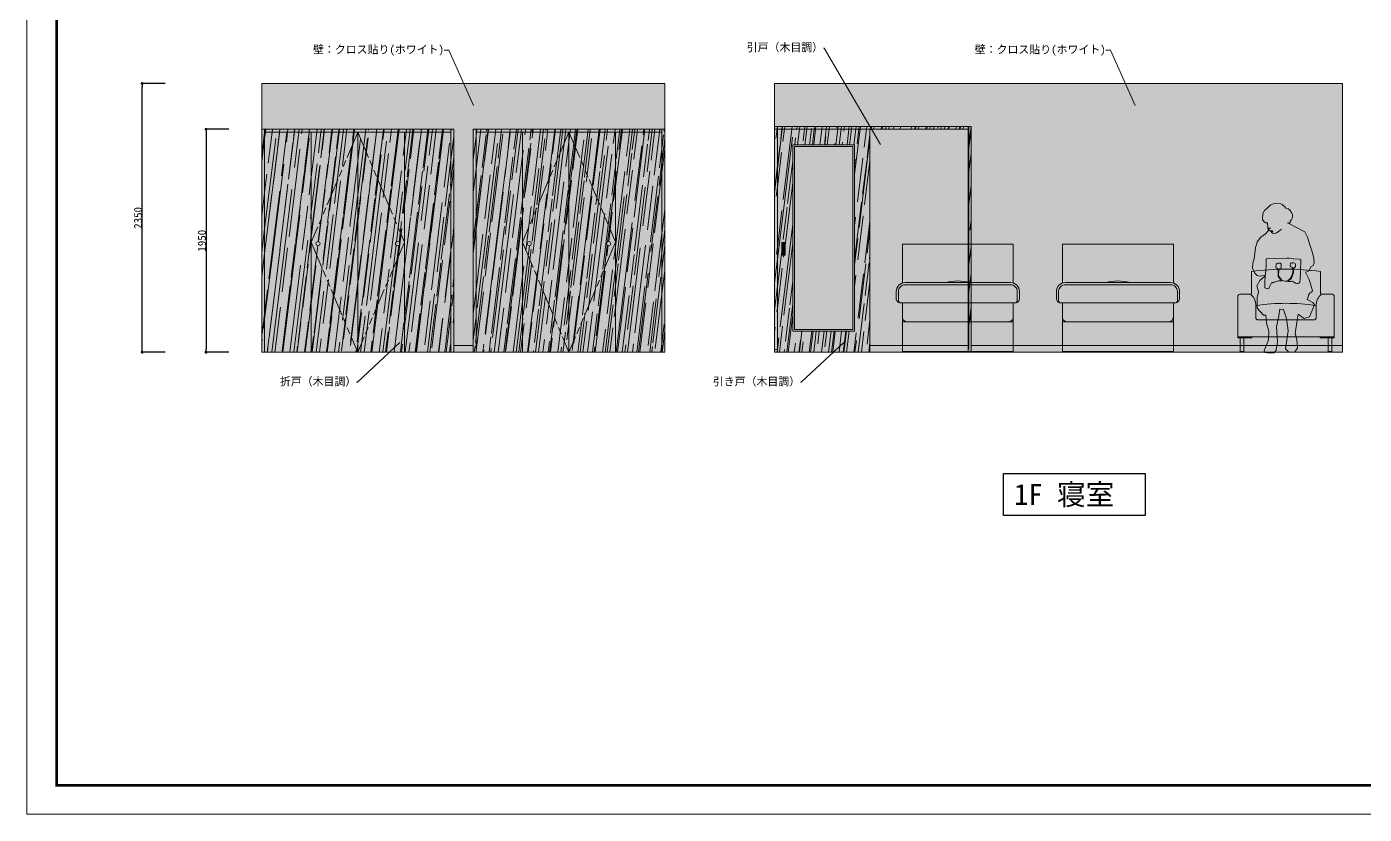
# Model space of a CAD drawing. Header units: millimetres. Extents: x -63086 to 144078, y -129912 to 13382.
# Drawn here: x 13391 to 25091, y -57637 to -50748 of the extents above; entities that cross this region are included whole.
import ezdxf
from ezdxf import colors
from ezdxf.entities.mleader import LeaderData, LeaderLine
from ezdxf.math import Vec2, Vec3

# ---------------------------------------------------------------- set-up
doc = ezdxf.new("R2010")
doc.units = ezdxf.units.MM
doc.linetypes.add('ACAD_ISO09W100', pattern=[45, 24, -3, 6, -3, 6, -3])
doc.layers.get('0').update_dxf_attribs({"lineweight": 0})
for name, color, linetype, lineweight in [('002寸法', 7, 'Continuous', 0), ('01用紙枠', 7, 'Continuous', 5), ('展開', 7, 'Continuous', 9), ('展開建具用', 250, 'Continuous', 9)]:
    doc.layers.add(name, color=color, linetype=linetype, lineweight=lineweight)
doc.layers.add('文字', color=7, linetype='Continuous')
doc.styles.get("Standard").update_dxf_attribs({"font": 'MS Mincho.ttf'})
doc.styles.add('小岩', font='MS Mincho.ttf', dxfattribs={"height": 150})
doc.dimstyles.new('寸法', dxfattribs={"dimtxt": 70, "dimasz": 25, "dimexe": 1.5, "dimexo": 200, "dimtad": 1, "dimdec": 0, "dimtxsty": 'Standard', "dimblk": 'DOT', "dimcen": 2.5, "dimadec": 0, "dimazin": 0, "dimtfac": 1, "dimtdec": 0, "dimtmove": 0, "dimatfit": 3, "dimfxl": 200, "dimfxlon": 1, "dimarcsym": 0})
pattern_1 = [(83, (0, -1114.805), (-69.92233, 222.52405), [1447.8, -193.04, 482.6, -96.52]), (83, (-32.26, -981.51), (-139.17757, -80.156), [289.56, -31.8516, 579.12, -72.39]), (83, (-75.55, -1056.906), (-3.01966, 506.04398), [772.16, -135.128, 386.08, -96.52])]
pattern_2 = [(83, (-7728.39, -5024.55), (-69.92233, 222.52405), [1447.8, -193.04, 482.6, -96.52]), (83, (-7760.64, -4891.25), (-139.17757, -80.156), [289.56, -31.8516, 579.12, -72.39]), (83, (-7803.94, -4966.65), (-3.01966, 506.04398), [772.16, -135.128, 386.08, -96.52])]

# ---------------------------------------------------------------- blocks, each defined once
blk = doc.blocks.new('_Dot')
at = {"color": 0, "linetype": 'ByBlock', "lineweight": -2}
blk.add_line((-0.5, 0), (-1, 0), dxfattribs=at)
at = {"color": 0, "linetype": 'ByBlock', "const_width": 0.5}
blk.add_lwpolyline([(-0.25, 0, 1), (0.25, 0, 1)], format="xyb", close=True, dxfattribs=at)
blk = doc.blocks.new('*D257')
at = {"layer": '002寸法', "color": 0, "lineweight": -2, "ltscale": 10, "transparency": 16777216}
for p, q in [((14600, -51245), (14398, -51245)), ((14400, -53570), (14400, -51270)), ((14600, -53595), (14398, -53595))]:
    blk.add_line(p, q, dxfattribs=at)
at = {"layer": 'Defpoints', "color": 0, "ltscale": 10, "transparency": 16777216}
for p in [(14400, -51245), (14935, -51245), (14935, -53595)]:
    blk.add_point(p, dxfattribs=at)
at = {"layer": '002寸法', "color": 0, "lineweight": -2, "ltscale": 10, "transparency": 16777216, "xscale": 25, "yscale": 25, "zscale": 25}
for p, rotation in [((14400, -51245), 90), ((14400, -53595), 270)]:
    blk.add_blockref('_Dot', p, dxfattribs=dict(at, rotation=rotation))
at = {"layer": '002寸法', "color": 0, "ltscale": 10, "transparency": 16777216, "insert": (14364, -52420), "char_height": 70, "attachment_point": 5, "rotation": 90}
blk.add_mtext('2350', dxfattribs=at)
blk = doc.blocks.new('*D258')
at = {"layer": '002寸法', "color": 0, "lineweight": -2, "ltscale": 10, "transparency": 16777216}
for p, q in [((15159, -51645), (14957, -51645)), ((14959, -51670), (14959, -53570)), ((15159, -53595), (14957, -53595))]:
    blk.add_line(p, q, dxfattribs=at)
at = {"layer": 'Defpoints', "color": 0, "ltscale": 10, "transparency": 16777216}
for p in [(15447, -51645), (14959, -53595), (15447, -53595)]:
    blk.add_point(p, dxfattribs=at)
at = {"layer": '002寸法', "color": 0, "lineweight": -2, "ltscale": 10, "transparency": 16777216, "xscale": 25, "yscale": 25, "zscale": 25}
for p, rotation in [((14959, -51645), 90), ((14959, -53595), 270)]:
    blk.add_blockref('_Dot', p, dxfattribs=dict(at, rotation=rotation))
at = {"layer": '002寸法', "color": 0, "ltscale": 10, "transparency": 16777216, "insert": (14923, -52620), "char_height": 70, "attachment_point": 5, "rotation": 90}
blk.add_mtext('1950', dxfattribs=at)
blk = doc.blocks.new('ソファ（CAD素材.com）ac6c6bab')
at = {"color": 0, "linetype": 'ByBlock', "lineweight": -2}
for points in [[(686, 505), (686, 702, 0.063643), (84, 702), (84, 505)], [(-37, 488, -0.238348), (-20, 503), (74, 503, -0.231279), (121, 402), (121, 291), (133, 278), (638, 278)], [(638, 278), (649, 291), (649, 402, -0.231279), (697, 503), (791, 503, -0.238348), (807, 488)], [(121, 402, -0.077951), (649, 402)]]:
    blk.add_lwpolyline(points, format="xyb", dxfattribs=at)
for points in [[(86, 130), (86, 121), (-37, 121), (-37, 488)], [(684, 130), (684, 121), (807, 121), (807, 488)], [(807, 130), (-37, 130)], [(16, 121), (16, 0), (-16, 0), (-16, 121)], [(755, 121), (755, 0), (786, 0), (786, 121)]]:
    blk.add_lwpolyline(points, dxfattribs=at)
blk = doc.blocks.new('ベッド（CAD素材.com）1e66f102')
at = {"color": 0, "linetype": 'ByBlock', "lineweight": -2}
for points in [[(-485, 599), (-485, 940), (485, 940), (485, 599)], [(485, 425), (485, 0), (-485, 0), (-485, 425)], [(-485, 260), (485, 260)]]:
    blk.add_lwpolyline(points, dxfattribs=at)
blk.add_lwpolyline([(500, 425, 0.414214), (539, 464), (539, 524, 0.414214), (460, 603), (-460, 603, 0.414214), (-539, 524), (-539, 464, 0.414214), (-500, 425)], format="xyb", close=True, dxfattribs=at)
for points in [[(106, 603, 0.127406), (-106, 603, 0.127406)], [(500, 425, 0.414214), (520, 445), (520, 524, 0.414214), (460, 584), (-460, 584, 0.414214), (-520, 524), (-520, 445, 0.414214), (-500, 425)], [(-445, 260, -0.414214), (-485, 300)], [(485, 300, -0.414214), (445, 260)]]:
    blk.add_lwpolyline(points, format="xyb", dxfattribs=at)
blk = doc.blocks.new('人物（CAD素材.com）2b133f6d')
at = {"color": 0, "linetype": 'ByBlock', "lineweight": -2}
for points in [[(319, 849), (298, 911), (275, 987), (251, 1034), (178, 1072), (106, 1109), (103, 1111), (102, 1113), (102, 1115), (104, 1114), (107, 1111), (111, 1110), (115, 1110), (121, 1112), (123, 1117), (124, 1122), (124, 1131), (134, 1140), (144, 1161), (145, 1186), (137, 1197), (124, 1221), (105, 1236), (87, 1242), (76, 1252), (54, 1272), (41, 1279), (-17, 1281), (-46, 1270), (-63, 1256), (-77, 1240), (-84, 1236), (-102, 1222), (-115, 1195), (-117, 1141), (-104, 1122), (-88, 1114), (-75, 1113), (-73, 1067), (-66, 1045), (-92, 1016), (-134, 987), (-164, 947), (-168, 933), (-179, 898), (-183, 871), (-190, 799), (-204, 760), (-207, 717), (-185, 674), (-166, 653), (-148, 647), (-100, 653), (-99, 647), (-143, 609), (-168, 562), (-156, 523), (-154, 503), (-165, 464), (-165, 367), (-110, 304), (-90, 304), (-84, 234), (-63, 166), (-66, 90), (-103, -6), (-98, -20), (-54, -26), (-17, -23), (0, 0), (13, 73), (5, 202), (24, 298), (34, 359), (65, 356), (92, 277), (107, 168), (84, 10), (113, -18), (165, -18), (188, 19), (182, 93), (168, 144), (183, 245), (195, 315), (246, 275), (294, 292), (337, 396), (321, 417), (272, 443), (280, 463), (285, 482), (299, 500), (309, 507), (318, 517), (289, 618), (258, 681), (289, 694), (304, 727), (324, 739), (335, 764), (330, 801)], [(35, 619), (20, 642), (19, 647), (18, 653), (20, 703), (11, 713), (5, 717), (0, 722), (-2, 725), (0, 747), (3, 753), (8, 756), (15, 759), (26, 760), (35, 760), (37, 759), (40, 758), (41, 756), (43, 754), (44, 752), (44, 749), (45, 740), (44, 731), (42, 714), (32, 711), (29, 709), (26, 706), (25, 704), (25, 701), (22, 649), (35, 628), (48, 613), (55, 608), (64, 605), (80, 604), (94, 604), (106, 609), (116, 617), (127, 629), (136, 644), (145, 669), (148, 680), (149, 707), (147, 713), (142, 719), (141, 721), (139, 725), (136, 726), (129, 727), (127, 729), (125, 734), (126, 756), (129, 761), (134, 763), (152, 762), (163, 760), (167, 758), (171, 750), (171, 740), (169, 727), (168, 726), (167, 726), (165, 725), (164, 723), (162, 721), (159, 718), (156, 716), (154, 713), (153, 706), (152, 677), (148, 662), (137, 635), (132, 626), (125, 618), (116, 610), (101, 599), (116, 600), (130, 601), (137, 602), (144, 603), (149, 601), (151, 598), (155, 594), (170, 586), (183, 582), (193, 582), (199, 586), (207, 598), (210, 615), (213, 691), (218, 784), (216, 791), (214, 793), (209, 795), (156, 799), (154, 799), (115, 805), (94, 805), (-7, 800), (-85, 798), (-85, 738), (-89, 696), (-94, 647), (-97, 595), (-97, 545), (-86, 539), (-72, 535), (-68, 536), (-64, 538), (-60, 546), (-43, 581), (-39, 587), (-35, 589), (-30, 591), (-23, 592), (-16, 594), (-10, 596), (-4, 598), (4, 601), (11, 603), (21, 605), (28, 606), (47, 606)]]:
    blk.add_lwpolyline(points, close=True, dxfattribs=at)
blk.add_lwpolyline([(-73, 1067), (-52, 1068), (-51, 1067), (-50, 1066), (-51, 1065), (-52, 1064), (-71, 1061), (-67, 1056), (-59, 1048), (-52, 1044), (-35, 1042), (-29, 1040), (-28, 1040), (-28, 1039), (-29, 1038), (-32, 1038), (-37, 1038), (-42, 1038), (-47, 1038), (-49, 1038), (-49, 1038), (-49, 1037), (-48, 1037), (-48, 1037), (-46, 1036), (-43, 1036), (-38, 1036), (-36, 1035), (-34, 1035), (-34, 1034), (-34, 1033), (-35, 1033), (-37, 1032), (-39, 1032), (-41, 1032), (-41, 1031), (-41, 1031), (-41, 1030), (-39, 1027), (-35, 1025), (-30, 1023), (-19, 1020), (-12, 1020), (-6, 1021), (4, 1025), (20, 1035), (47, 1056)], dxfattribs=at)

msp = doc.modelspace()

# ---------------------------------------------------------------- hatches: boundary and pattern name
at = {"ltscale": 10, "true_color": 0x9c5e31, "transparency": 33554541}
h = msp.add_hatch(dxfattribs=at)
h.set_pattern_fill('AR-RROOF', color=25, scale=3.8, angle=83)
h.set_pattern_definition(pattern_1)
h.paths.add_polyline_path([(15471.6559, -51670.2337), (15471.6559, -51645.2337), (15446.6559, -51645.2337), (15446.6559, -53595.2337), (15471.6559, -53595.2337)])
h.paths.add_polyline_path([(17101.6559, -51645.2337), (15471.6559, -51645.2337), (15471.6559, -51670.2337), (16286.6559, -51670.2337), (17101.6559, -51670.2337)])
h.paths.add_polyline_path([(17126.6559, -51645.2337), (17101.6559, -51645.2337), (17101.6559, -51670.2337), (17101.6559, -53595.2337), (17126.6559, -53595.2337), (17126.6559, -53535.2337)])
h.paths.add_polyline_path([(17321.6559, -51670.2337), (17321.6559, -51645.2337), (17296.6559, -51645.2337), (17296.6559, -53595.2337), (17321.6559, -53595.2337)])
h.paths.add_polyline_path([(18946.6559, -51645.2337), (17321.6559, -51645.2337), (17321.6559, -51670.2337), (18134.1559, -51670.2337), (18946.6559, -51670.2337)])
h.paths.add_polyline_path([(18971.6559, -51645.2337), (18946.6559, -51645.2337), (18946.6559, -53595.2337), (18971.6559, -53595.2337)])
h = msp.add_hatch(dxfattribs=at)
h.set_pattern_fill('AR-RROOF', color=25, scale=3.8, angle=83)
h.set_pattern_definition(pattern_1)
h.paths.add_polyline_path([(15879.1559, -51670.2337), (15471.6559, -51670.2337), (15471.6559, -53595.2337), (15879.1559, -53595.2337)])
h.paths.add_polyline_path([(16286.6559, -51670.2337), (15879.1559, -51670.2337), (15879.1559, -52632.7337)], flags=0)
h.paths.add_polyline_path([(16694.1559, -51670.2337), (16286.6559, -51670.2337), (16694.1559, -52632.7337)], flags=17)
h.paths.add_polyline_path([(17101.6559, -51670.2337), (16694.1559, -51670.2337), (16694.1559, -53595.2337), (17101.6559, -53595.2337)])
h.paths.add_polyline_path([(16694.1559, -52632.7337), (16286.6559, -53595.2337), (16694.1559, -53595.2337)], flags=17)
h.paths.add_polyline_path([(15879.1559, -52632.7337), (15879.1559, -53595.2337), (16286.6559, -53595.2337)], flags=17)
h.paths.add_polyline_path([(16286.6559, -51670.2337), (15879.1559, -52632.7337), (16286.6559, -53595.2337), (16286.6559, -52645.2337)])
h.paths.add_polyline_path([(15957.1442, -52645.2337, -1), (15920.8958, -52645.2337, -1)], flags=16)
h.paths.add_polyline_path([(16286.6559, -51670.2337), (16286.6559, -52645.2337), (16286.6559, -53595.2337), (16694.1559, -52632.7337)])
h.paths.add_polyline_path([(16652.4161, -52645.2337, -1), (16616.1676, -52645.2337, -1)], flags=16)
h.paths.add_polyline_path([(17727.9059, -51670.2337), (17321.6559, -51670.2337), (17321.6559, -53595.2337), (17727.9059, -53595.2337), (17727.9059, -52635.6861), (17726.6559, -52632.7337), (17727.9059, -52629.7812)])
h.paths.add_polyline_path([(18134.1559, -51670.2337), (17727.9059, -52629.7812), (17727.9059, -52635.6861), (18134.1559, -53595.2337)])
h.paths.add_polyline_path([(17804.6442, -52645.2337, -1), (17768.3958, -52645.2337, -1)], flags=16)
h.paths.add_polyline_path([(18134.1559, -51670.2337), (18134.1559, -53595.2337), (18540.4059, -52635.6861), (18540.4059, -52629.7812)])
h.paths.add_polyline_path([(18499.9161, -52645.2337, -1), (18463.6676, -52645.2337, -1)], flags=16)
h.paths.add_polyline_path([(17727.9059, -52635.6861), (17727.9059, -53595.2337), (18134.1559, -53595.2337)], flags=17)
h.paths.add_polyline_path([(18540.4059, -52635.6861), (18134.1559, -53595.2337), (18540.4059, -53595.2337)], flags=0)
h.paths.add_polyline_path([(18946.6559, -51670.2337), (18540.4059, -51670.2337), (18540.4059, -52629.7812), (18541.6559, -52632.7337), (18540.4059, -52635.6861), (18540.4059, -53595.2337), (18946.6559, -53595.2337)])
h.paths.add_polyline_path([(18540.4059, -51670.2337), (18134.1559, -51670.2337), (18540.4059, -52629.7812)], flags=0)
h.paths.add_polyline_path([(18134.1559, -51670.2337), (17727.9059, -51670.2337), (17727.9059, -52629.7812)], flags=17)
h = msp.add_hatch(dxfattribs=at)
h.set_pattern_fill('AR-RROOF', color=25, scale=3.8, angle=83)
h.set_pattern_definition(pattern_1)
h.paths.add_polyline_path([(16286.6559, -51670.2337), (15879.1559, -51670.2337), (15879.1559, -52632.7337)])
h.paths.add_polyline_path([(18540.4059, -51670.2337), (18134.1559, -51670.2337), (18540.4059, -52629.7812)])
h.paths.add_polyline_path([(18540.4059, -52635.6861), (18134.1559, -53595.2337), (18540.4059, -53595.2337)])
h = msp.add_hatch(dxfattribs=at)
h.set_pattern_fill('AR-RROOF', color=25, scale=3.8, angle=83)
h.set_pattern_definition(pattern_2)
h.paths.add_polyline_path([(19932.3099, -51620.2337), (19957.3099, -51620.2337), (19957.3099, -53595.2337), (19932.3099, -53595.2337)])
h = msp.add_hatch(dxfattribs=at)
h.set_pattern_fill('AR-RROOF', color=25, scale=3.8, angle=83)
h.set_pattern_definition(pattern_2)
h.paths.add_polyline_path([(19957.3099, -51620.2337), (21627.3099, -51620.2337), (21627.3099, -51645.2337), (19957.3099, -51645.2337)])
h = msp.add_hatch(dxfattribs=at)
h.set_pattern_fill('AR-RROOF', color=25, scale=3.8, angle=83)
h.set_pattern_definition(pattern_2)
h.paths.add_polyline_path([(19957.3099, -51645.2337), (20767.3099, -51645.2337), (20767.3099, -53595.2337), (20617.3099, -53595.2337), (19957.3099, -53595.2337)])
h.paths.add_polyline_path([(20092.3099, -51780.2337), (20092.3099, -53410.2337), (20632.3099, -53410.2337), (20632.3099, -51780.2337)], flags=16)
h.paths.add_polyline_path([(20107.3099, -51795.2337), (20107.3099, -53395.2337), (20617.3099, -53395.2337), (20617.3099, -51795.2337)], flags=0)
h.paths.add_polyline_path([(20024.8099, -52610.2337), (19994.8099, -52610.2337), (19994.8099, -52720.2337), (20024.8099, -52720.2337)], flags=16)
edge = h.paths.add_edge_path(flags=0)
edge.add_ellipse((20024.8099, -52665.2337), major_axis=(0, 55), ratio=0.0772105853, start_angle=0, end_angle=180)
edge.add_line((20024.8099, -52720.2337), (20024.3132, -52720.2337))
h = msp.add_hatch(dxfattribs=at)
h.set_pattern_fill('AR-RROOF', color=25, scale=3.8, angle=83)
h.set_pattern_definition(pattern_2)
h.paths.add_polyline_path([(21627.3099, -51620.2337), (21652.3099, -51620.2337), (21652.3099, -53595.2337), (21627.3099, -53595.2337)])
at = {"layer": '展開', "ltscale": 10, "true_color": 0xfffefa}
h = msp.add_hatch(color=7, dxfattribs=at)
h.dxf.hatch_style = 1
h.paths.add_polyline_path([(18971.6559, -51245.2337), (15446.6559, -51245.2337), (15446.6559, -51645.2337), (17126.6559, -51645.2337), (17126.6559, -53535.2337), (17296.6559, -53535.2337), (17296.6559, -51645.2337), (18971.6559, -51645.2337)])
h = msp.add_hatch(color=7, dxfattribs=at)
h.dxf.hatch_style = 1
h.paths.add_polyline_path([(24902.3099, -51245.2337), (19932.3099, -51245.2337), (19932.3099, -51620.2337), (21652.3099, -51620.2337), (21652.3099, -53535.2337), (22998.7019, -53535.2337), (24902.3099, -53535.2337)])
h.paths.add_polyline_path([(21627.3099, -51645.2337), (20767.3099, -51645.2337), (20767.3099, -53535.2337), (21627.3099, -53535.2337)], flags=17)
at = {"layer": '展開', "ltscale": 10, "true_color": 0xf0c089, "transparency": 33554607}
h = msp.add_hatch(color=31, dxfattribs=at)
h.dxf.hatch_style = 1
h.paths.add_polyline_path([(15471.6559, -51670.2337), (15471.6559, -51645.2337), (15446.6559, -51645.2337), (15446.6559, -53595.2337), (15471.6559, -53595.2337)])
h.paths.add_polyline_path([(17101.6559, -51645.2337), (15471.6559, -51645.2337), (15471.6559, -51670.2337), (16286.6559, -51670.2337), (17101.6559, -51670.2337)])
h.paths.add_polyline_path([(17126.6559, -51645.2337), (17101.6559, -51645.2337), (17101.6559, -51670.2337), (17101.6559, -53595.2337), (17126.6559, -53595.2337), (17126.6559, -53535.2337)])
h.paths.add_polyline_path([(18946.6559, -51645.2337), (17321.6559, -51645.2337), (17321.6559, -51670.2337), (18134.1559, -51670.2337), (18946.6559, -51670.2337)])
h.paths.add_polyline_path([(17321.6559, -51670.2337), (17321.6559, -51645.2337), (17296.6559, -51645.2337), (17296.6559, -53595.2337), (17321.6559, -53595.2337)])
h.paths.add_polyline_path([(18971.6559, -51645.2337), (18946.6559, -51645.2337), (18946.6559, -53595.2337), (18971.6559, -53595.2337)])
h = msp.add_hatch(color=31, dxfattribs=at)
h.dxf.hatch_style = 1
h.paths.add_polyline_path([(15879.1559, -51670.2337), (15471.6559, -51670.2337), (15471.6559, -53595.2337), (15879.1559, -53595.2337)])
h.paths.add_polyline_path([(16286.6559, -51670.2337), (15879.1559, -51670.2337), (15879.1559, -52632.7337)], flags=0)
h.paths.add_polyline_path([(16286.6559, -51670.2337), (15879.1559, -52632.7337), (16286.6559, -53595.2337), (16286.6559, -52645.2337)])
h.paths.add_polyline_path([(15957.1442, -52645.2337, -1), (15920.8958, -52645.2337, -1)], flags=16)
h.paths.add_polyline_path([(16286.6559, -51670.2337), (16286.6559, -53595.2337), (16694.1559, -52632.7337)])
h.paths.add_polyline_path([(16652.4161, -52645.2337, -1), (16616.1676, -52645.2337, -1)], flags=16)
h.paths.add_polyline_path([(16694.1559, -51670.2337), (16286.6559, -51670.2337), (16694.1559, -52632.7337)], flags=17)
h.paths.add_polyline_path([(17101.6559, -51670.2337), (16694.1559, -51670.2337), (16694.1559, -52632.7337), (16694.1559, -53595.2337), (17101.6559, -53595.2337)])
h.paths.add_polyline_path([(16694.1559, -52632.7337), (16286.6559, -53595.2337), (16694.1559, -53595.2337)], flags=17)
h.paths.add_polyline_path([(15879.1559, -52632.7337), (15879.1559, -53595.2337), (16286.6559, -53595.2337)], flags=17)
h.paths.add_polyline_path([(17727.9059, -51670.2337), (17321.6559, -51670.2337), (17321.6559, -53595.2337), (17727.9059, -53595.2337), (17727.9059, -52635.6861), (17726.6559, -52632.7337), (17727.9059, -52629.7812)])
h.paths.add_polyline_path([(18134.1559, -51670.2337), (17727.9059, -51670.2337), (17727.9059, -52629.7812)], flags=17)
h.paths.add_polyline_path([(18134.1559, -51670.2337), (17727.9059, -52629.7812), (17727.9059, -52635.6861), (18134.1559, -53595.2337)])
h.paths.add_polyline_path([(17804.6442, -52645.2337, -1), (17768.3958, -52645.2337, -1)], flags=16)
h.paths.add_polyline_path([(17727.9059, -52635.6861), (17727.9059, -53595.2337), (18134.1559, -53595.2337)], flags=17)
h.paths.add_polyline_path([(18540.4059, -52635.6861), (18134.1559, -53595.2337), (18540.4059, -53595.2337)], flags=0)
h.paths.add_polyline_path([(18540.4059, -52635.6861), (18540.4059, -52629.7812), (18134.1559, -51670.2337), (18134.1559, -53595.2337)])
h.paths.add_polyline_path([(18463.6676, -52645.2337, -1), (18499.9161, -52645.2337, -1)], flags=16)
h.paths.add_polyline_path([(18540.4059, -51670.2337), (18134.1559, -51670.2337), (18540.4059, -52629.7812)], flags=0)
h.paths.add_polyline_path([(18946.6559, -51670.2337), (18540.4059, -51670.2337), (18540.4059, -52629.7812), (18541.6559, -52632.7337), (18540.4059, -52635.6861), (18540.4059, -53595.2337), (18946.6559, -53595.2337)])
h = msp.add_hatch(color=31, dxfattribs=at)
h.dxf.hatch_style = 1
h.paths.add_polyline_path([(16286.6559, -51670.2337), (15879.1559, -51670.2337), (15879.1559, -52632.7337)])
h.paths.add_polyline_path([(18540.4059, -51670.2337), (18134.1559, -51670.2337), (18540.4059, -52629.7812)])
h.paths.add_polyline_path([(18540.4059, -52635.6861), (18134.1559, -53595.2337), (18540.4059, -53595.2337)])
h = msp.add_hatch(color=31, dxfattribs=at)
h.dxf.hatch_style = 1
h.paths.add_polyline_path([(19932.3099, -51620.2337), (19957.3099, -51620.2337), (19957.3099, -53595.2337), (19932.3099, -53595.2337)])
h = msp.add_hatch(color=31, dxfattribs=at)
h.dxf.hatch_style = 1
h.paths.add_polyline_path([(19957.3099, -51620.2337), (21627.3099, -51620.2337), (21627.3099, -51645.2337), (19957.3099, -51645.2337)])
h = msp.add_hatch(color=31, dxfattribs=at)
h.dxf.hatch_style = 1
h.paths.add_polyline_path([(19957.3099, -51645.2337), (20767.3099, -51645.2337), (20767.3099, -53595.2337), (20617.3099, -53595.2337), (19957.3099, -53595.2337)])
h.paths.add_polyline_path([(20632.3099, -51780.2337), (20092.3099, -51780.2337), (20092.3099, -53410.2337), (20632.3099, -53410.2337)], flags=16)
h.paths.add_polyline_path([(20617.3099, -51795.2337), (20107.3099, -51795.2337), (20107.3099, -53395.2337), (20617.3099, -53395.2337)], flags=0)
h.paths.add_polyline_path([(20024.8099, -52635.2337), (19994.8099, -52635.2337), (19994.8099, -52745.2337), (20024.8099, -52745.2337)], flags=16)
h = msp.add_hatch(color=31, dxfattribs=at)
h.dxf.hatch_style = 1
h.paths.add_polyline_path([(21627.3099, -51620.2337), (21652.3099, -51620.2337), (21652.3099, -53595.2337), (21627.3099, -53595.2337)])
at = {"layer": '展開', "ltscale": 10, "true_color": 0xe89e4a, "transparency": 33554607}
h = msp.add_hatch(color=33, dxfattribs=at)
h.dxf.hatch_style = 1
h.paths.add_polyline_path([(20092.3099, -51780.2337), (20632.3099, -51780.2337), (20632.3099, -53410.2337), (20092.3099, -53410.2337)])
h.paths.add_polyline_path([(20107.3099, -53395.2337), (20617.3099, -53395.2337), (20617.3099, -51795.2337), (20107.3099, -51795.2337)], flags=16)
at = {"layer": '展開', "ltscale": 10}
h = msp.add_hatch(color=256, dxfattribs=at)
h.dxf.hatch_style = 1
h.set_gradient(color1=(122, 175, 223), name='CYLINDER')
h.paths.add_polyline_path([(20107.3099, -51795.2337), (20617.3099, -51795.2337), (20617.3099, -53395.2337), (20107.3099, -53395.2337)])
at = {"layer": '展開', "ltscale": 10, "true_color": 0xcb791a, "transparency": 33554607}
h = msp.add_hatch(color=32, dxfattribs=at)
h.dxf.hatch_style = 1
h.paths.add_polyline_path([(15957.1442, -52645.2337, 1), (15920.8958, -52645.2337, 1)])
h.paths.add_polyline_path([(16616.1676, -52645.2337, 1), (16652.4161, -52645.2337, 1)])
h.paths.add_polyline_path([(17804.6442, -52645.2337, 1), (17768.3958, -52645.2337, 1)])
h.paths.add_polyline_path([(18463.6676, -52645.2337, 1), (18499.9161, -52645.2337, 1)])
at = {"layer": '展開', "ltscale": 10, "true_color": 0xe69941, "transparency": 33554607}
h = msp.add_hatch(color=33, dxfattribs=at)
h.dxf.hatch_style = 1
edge = h.paths.add_edge_path()
edge.add_ellipse((19994.8099, -52690.2337), major_axis=(0, 55), ratio=0.0772105853, start_angle=180, end_angle=360)
edge.add_line((19994.8099, -52635.2337), (20024.8099, -52635.2337))
edge.add_ellipse((20024.8099, -52690.2337), major_axis=(0, 55), ratio=0.0772105853, start_angle=0, end_angle=180)
edge.add_line((20024.8099, -52745.2337), (19994.8099, -52745.2337))
at = {"layer": '展開', "ltscale": 10, "true_color": 0x905613, "transparency": 33554607}
h = msp.add_hatch(color=34, dxfattribs=at)
h.dxf.hatch_style = 1
edge = h.paths.add_edge_path()
edge.add_ellipse((20024.8099, -52690.2337), major_axis=(0, 55), ratio=0.0772105853, start_angle=0, end_angle=180, ccw=False)
edge.add_line((20024.8099, -52635.2337), (20024.8099, -52745.2337))
edge = h.paths.add_edge_path()
edge.add_ellipse((19994.8099, -52690.2337), major_axis=(0, 55), ratio=0.0772105853, start_angle=180, end_angle=360, ccw=False)
edge.add_line((19994.8099, -52745.2337), (19994.8099, -52635.2337))
at = {"layer": '展開', "ltscale": 10, "true_color": 0xffffff}
h = msp.add_hatch(color=7, dxfattribs=at)
h.dxf.hatch_style = 1
h.paths.add_polyline_path([(17296.6559, -53535.2337), (17126.6559, -53535.2337), (17126.6559, -53595.2337), (17296.6559, -53595.2337)])
h = msp.add_hatch(color=7, dxfattribs=at)
h.dxf.hatch_style = 1
h.paths.add_polyline_path([(24902.3099, -53535.2337), (22998.7019, -53535.2337), (21652.3099, -53535.2337), (21652.3099, -53595.2337), (24902.3099, -53595.2337)])
h.paths.add_polyline_path([(21627.3099, -53535.2337), (20767.3099, -53535.2337), (20767.3099, -53595.2337), (21627.3099, -53595.2337)])

# ---------------------------------------------------------------- linework, layer by layer
at = {"layer": '01用紙枠'}
msp.add_lwpolyline([(13390.554, -44275.8298), (13390.554, -57636.9228), (32285.0288, -57636.9228), (32285.0288, -44275.8298)], close=True, dxfattribs=at)
msp.add_lwpolyline([(13390.554, -44275.8298), (13390.554, -57636.9228), (32285.0288, -57636.9228), (32285.0288, -44275.8298)], close=True, dxfattribs=at)
at = {"layer": '01用紙枠', "const_width": 22.4934}
msp.add_lwpolyline([(13653.0698, -57383.7967), (32022.513, -57383.7967), (32022.513, -44528.956), (13653.0698, -44528.956)], close=True, dxfattribs=at)
msp.add_lwpolyline([(13653.0698, -57383.7967), (32022.513, -57383.7967), (32022.513, -44528.956), (13653.0698, -44528.956)], close=True, dxfattribs=at)
msp.add_lwpolyline([(13653.0698, -57383.7967), (32022.513, -57383.7967), (32022.513, -44528.956), (13653.0698, -44528.956)], close=True, dxfattribs=at)
at = {"layer": '01用紙枠', "lineweight": 5, "const_width": 22.4934}
msp.add_lwpolyline([(13653.0698, -57383.7967), (32022.513, -57383.7967), (32022.513, -44528.956), (13653.0698, -44528.956)], close=True, dxfattribs=at)
msp.add_lwpolyline([(13653.0698, -57383.7967), (32022.513, -57383.7967), (32022.513, -44528.956), (13653.0698, -44528.956)], close=True, dxfattribs=at)
at = {"layer": '展開建具用', "ltscale": 10}
for p, q in [((15446.6559, -51245.2337), (18971.6559, -51245.2337)), ((15446.6559, -53595.2337), (15446.6559, -51245.2337)), ((18971.6559, -51645.2337), (18971.6559, -51245.2337)), ((19932.3099, -53595.2337), (19932.3099, -51245.2337)), ((19932.3099, -51245.2337), (24902.3099, -51245.2337)), ((24902.3099, -53595.2337), (24902.3099, -51245.2337)), ((15446.6559, -53595.2337), (15446.6559, -51645.2337)), ((15446.6559, -51645.2337), (17126.6559, -51645.2337)), ((15471.6559, -51670.2337), (15471.6559, -51645.2337)), ((15471.6559, -51670.2337), (17101.6559, -51670.2337)), ((15471.6559, -53595.2337), (15471.6559, -51670.2337)), ((15471.6559, -51670.2337), (16286.6559, -51670.2337)), ((15879.1559, -51670.2337), (15879.1559, -53595.2337)), ((16286.6559, -51670.2337), (16286.6559, -53595.2337)), ((16286.6559, -51670.2337), (17101.6559, -51670.2337)), ((16694.1559, -51670.2337), (16694.1559, -53595.2337)), ((17101.6559, -51670.2337), (17101.6559, -51645.2337)), ((17101.6559, -51670.2337), (17101.6559, -53595.2337)), ((17126.6559, -51645.2337), (17126.6559, -53595.2337)), ((17296.6559, -51645.2337), (17296.6559, -53595.2337)), ((17296.6559, -51645.2337), (18971.6559, -51645.2337)), ((17321.6559, -51670.2337), (17321.6559, -51645.2337)), ((17321.6559, -51670.2337), (18946.6559, -51670.2337)), ((17321.6559, -51670.2337), (17321.6559, -53595.2337)), ((17321.6559, -51670.2337), (18134.1559, -51670.2337)), ((17727.9059, -51670.2337), (17727.9059, -53595.2337)), ((18134.1559, -51670.2337), (18134.1559, -53595.2337)), ((18134.1559, -51670.2337), (18946.6559, -51670.2337)), ((18540.4059, -51670.2337), (18540.4059, -53595.2337)), ((18946.6559, -51645.2337), (18946.6559, -53595.2337)), ((18971.6559, -51645.2337), (18971.6559, -53595.2337)), ((19932.3099, -51620.2337), (21632.3099, -51620.2337)), ((19932.3099, -53595.2337), (19932.3099, -51620.2337)), ((21652.3099, -51620.2337), (19932.3099, -51620.2337)), ((21652.3099, -51620.2337), (19932.3099, -51620.2337)), ((19957.3099, -51645.2337), (19932.3099, -51645.2337)), ((19932.3099, -51645.2337), (21632.3099, -51645.2337)), ((19957.3099, -53570.2337), (19957.3099, -51620.2337)), ((19957.3099, -53595.2337), (19957.3099, -51620.2337)), ((21627.3099, -51645.2337), (19957.3099, -51645.2337)), ((19957.3099, -51645.2337), (20767.3099, -51645.2337)), ((20767.3099, -51645.2337), (20767.3099, -53595.2337)), ((20767.3099, -51645.2337), (21627.3099, -51645.2337)), ((20767.3099, -53595.2337), (20767.3099, -51645.2337)), ((21652.3099, -51620.2337), (21627.3099, -51620.2337)), ((21627.3099, -51620.2337), (21627.3099, -51645.2337)), ((21627.3099, -51645.2337), (21627.3099, -53595.2337)), ((21632.3099, -51620.2337), (21632.3099, -53570.2337)), ((21652.3099, -53595.2337), (21652.3099, -51620.2337)), ((20632.3099, -51780.2337), (20092.3099, -51780.2337)), ((20092.3099, -51780.2337), (20092.3099, -51805.2337)), ((20092.3099, -51805.2337), (20092.3099, -53410.3749)), ((20617.3099, -51795.2337), (20107.3099, -51795.2337)), ((20107.3099, -51820.2337), (20107.3099, -51795.2337)), ((20107.3099, -51820.2337), (20107.3099, -53395.2337)), ((20617.3099, -53395.2337), (20617.3099, -51795.2337)), ((20632.3099, -53410.2337), (20632.3099, -51780.2337)), ((16286.6559, -53595.2337), (16286.6559, -52645.2337)), ((20024.8099, -52635.2337), (19994.8099, -52635.2337)), ((19994.8099, -52635.2337), (19994.8099, -52745.2337)), ((20024.8099, -52745.2337), (20024.8099, -52635.2337)), ((19994.8099, -52745.2337), (20024.8099, -52745.2337)), ((19994.8099, -52745.2337), (20024.8099, -52745.2337)), ((20092.3099, -53410.3749), (20632.3099, -53410.2337)), ((20617.3099, -53395.2337), (20107.3099, -53395.2337)), ((17126.6559, -53595.2337), (17126.6559, -53535.2337)), ((17126.6559, -53535.2337), (17296.6559, -53535.2337)), ((19932.3099, -53595.2337), (19932.3099, -53535.2337)), ((19932.3099, -53570.2337), (19957.3099, -53570.2337)), ((20767.3099, -53535.2337), (21627.3099, -53535.2337)), ((21652.3099, -53535.2337), (22998.7019, -53535.2337)), ((22998.7019, -53535.2337), (24902.3099, -53535.2337)), ((15446.6559, -53595.2337), (18971.6559, -53595.2337)), ((19932.3099, -53595.2337), (24902.3099, -53595.2337)), ((21627.3099, -53595.2337), (21652.3099, -53595.2337)), ((21652.3099, -53595.2337), (24902.3099, -53595.2337))]:
    msp.add_line(p, q, dxfattribs=at)
at = {"layer": '展開建具用', "linetype": 'ACAD_ISO09W100', "ltscale": 10}
for p, q in [((16286.6559, -51670.2337), (15879.1559, -52632.7337)), ((16286.6559, -51670.2337), (16694.1559, -52632.7337)), ((18134.1559, -51670.2337), (17726.6559, -52632.7337)), ((18134.1559, -51670.2337), (18541.6559, -52632.7337)), ((15879.1559, -52632.7337), (16286.6559, -53595.2337)), ((16694.1559, -52632.7337), (16286.6559, -53595.2337)), ((17726.6559, -52632.7337), (18134.1559, -53595.2337)), ((18541.6559, -52632.7337), (18134.1559, -53595.2337))]:
    msp.add_line(p, q, dxfattribs=at)
at = {"layer": '展開建具用', "ltscale": 10}
for centre in [(15939.02, -52645.2337), (16634.2918, -52645.2337), (17786.52, -52645.2337), (18481.7918, -52645.2337)]:
    msp.add_circle(centre, 18.1242, dxfattribs=at)
at = {"layer": '展開建具用', "ltscale": 10, "extrusion": (0, 0, -1)}
for centre, start_param, end_param in [((19994.8099, -52690.2337), 0, 3.1415926536), ((20024.8099, -52690.2337), 3.1415926536, 6.2831853072)]:
    msp.add_ellipse(centre, major_axis=(0, 55), ratio=0.0772105853, start_param=start_param, end_param=end_param, dxfattribs=at)

# ---------------------------------------------------------------- block references
at = {"layer": '展開建具用', "ltscale": 10}
for name, p in [('人物（CAD素材.com）2b133f6d', (24319.4164, -53576.2873)), ('ベッド（CAD素材.com）1e66f102', (21535.763, -53588.7424)), ('ベッド（CAD素材.com）1e66f102', (22936.6634, -53588.7424)), ('ソファ（CAD素材.com）ac6c6bab', (24021.4476, -53590.1601))]:
    msp.add_blockref(name, p, dxfattribs=at)

# ---------------------------------------------------------------- texts
at = {"layer": '文字', "ltscale": 10, "insert": (22027.927, -54747.3872), "char_height": 183.84467, "attachment_point": 1, "style": '小岩', "bg_fill": 16, "box_fill_scale": 1.5, "bg_fill_color": 256, "bg_fill_transparency": 0}
msp.add_mtext_dynamic_manual_height_columns('1F 寝室', width=1054.8575, gutter_width=919.2234, heights=[238.4728], dxfattribs=at)

# ---------------------------------------------------------------- dimensions: what is measured, and where the dimension line sits
at = {"layer": '002寸法', "ltscale": 10}
for base, p1, p2, picture, middle in [((14399.8633, -51245.2337), (14935.0687, -53595.2337), (14935.0687, -51245.2337), '*D257', (14364.2383, -52420.2337)), ((14958.6459, -53595.2337), (15446.6559, -51645.2337), (15446.6559, -53595.2337), '*D258', (14923.0209, -52620.2337))]:
    dim = msp.add_linear_dim(base=base, p1=p1, p2=p2, angle=90, dimstyle='寸法', dxfattribs=at)
    dim.commit()
    dim.dimension.update_dxf_attribs({"geometry": picture, "text_midpoint": middle})

# ---------------------------------------------------------------- leaders
at = {"layer": '文字', "ltscale": 10}
ml = msp.add_multileader_mtext('Standard', dxfattribs=at)
ml.set_content('引戸（木目調）', color=256)
ml.set_leader_properties(lineweight=0)
ml.build(insert=Vec2(0, 0))
ctx = ml.context
ctx.base_point, ctx.char_height, ctx.plane_origin = Vec3(19722.9163, -50934.1393), 70, Vec3(20686.2176, -51611.0155)
ctx.text_align_type = 2
notes = []
notes.append((ctx, [(0, (1, 1, 0), (20367.3163, -50934.1393), (-1, 0), 8, [(0, [(20862.4387, -51780.9095)], 0, [])])]))
ctx.mtext.insert, ctx.mtext.width, ctx.mtext.alignment, ctx.mtext.flow_direction = Vec3(20357.3163, -50893.5393), 822.560383, 3, 5
ml = msp.add_multileader_mtext('Standard', dxfattribs=at)
ml.set_content('壁：クロス貼り(ホワイト)', color=256)
ml.set_leader_properties(lineweight=0)
ml.build(insert=Vec2(0, 0))
ctx = ml.context
ctx.base_point, ctx.char_height, ctx.plane_origin = Vec3(15834.4639, -50953.3458), 70, Vec3(15786.0932, -51605.3011)
ctx.text_align_type = 2
notes.append((ctx, [(1, (1, 1, 0), (17082.2669, -50953.3458), (-1, 0), 39.803, [(0, [(17300.9961, -51439.5914)], 0, [])])]))
ctx.mtext.insert, ctx.mtext.width, ctx.mtext.alignment, ctx.mtext.flow_direction = Vec3(17040.4639, -50912.1458), 1181.545645, 3, 5
ml = msp.add_multileader_mtext('Standard', dxfattribs=at)
ml.set_content('壁：クロス貼り(ホワイト)', color=256)
ml.set_leader_properties(lineweight=0)
ml.build(insert=Vec2(0, 0))
ctx = ml.context
ctx.base_point, ctx.char_height, ctx.plane_origin = Vec3(21623.2621, -50953.3458), 70, Vec3(21574.8914, -51605.3011)
ctx.text_align_type = 2
notes.append((ctx, [(1, (1, 1, 0), (22871.0651, -50953.3458), (-1, 0), 39.803, [(0, [(23089.7943, -51439.5914)], 0, [])])]))
ctx.mtext.insert, ctx.mtext.width, ctx.mtext.alignment, ctx.mtext.flow_direction = Vec3(22829.2621, -50912.1458), 1181.545645, 3, 5
ml = msp.add_multileader_mtext('Standard', dxfattribs=at)
ml.set_content('折戸（木目調）', color=256)
ml.set_leader_properties(lineweight=0)
ml.build(insert=Vec2(0, 0))
ctx = ml.context
ctx.base_point, ctx.char_height, ctx.plane_origin = Vec3(15632.3081, -53857.1538), 70, Vec3(16602.0094, -54534.03)
ctx.text_align_type = 2
notes.append((ctx, [(0, (1, 1, 0), (16283.1081, -53857.1538), (-1, 0), 8, [(0, [(16657.9096, -53508.2339)], 0, [])])]))
ctx.mtext.insert, ctx.mtext.width, ctx.mtext.alignment, ctx.mtext.flow_direction = Vec3(16273.1081, -53816.5538), 822.560383, 3, 5
ml = msp.add_multileader_mtext('Standard', dxfattribs=at)
ml.set_content('引き戸（木目調）', color=256)
ml.set_leader_properties(lineweight=0)
ml.build(insert=Vec2(0, 0))
ctx = ml.context
ctx.base_point, ctx.char_height, ctx.plane_origin = Vec3(19419.5994, -53857.1538), 70, Vec3(20485.3008, -54534.03)
ctx.text_align_type = 2
notes.append((ctx, [(0, (1, 1, 0), (20166.3994, -53857.1538), (-1, 0), 8, [(0, [(20541.201, -53508.2339)], 0, [])])]))
ctx.mtext.insert, ctx.mtext.width, ctx.mtext.alignment, ctx.mtext.flow_direction = Vec3(20156.3994, -53816.5538), 822.560383, 3, 5
for ctx, leaders in notes:
    for number, flags, end, landing, length, lines in leaders:
        leader = LeaderData()
        leader.index, (leader.has_last_leader_line, leader.has_dogleg_vector, leader.attachment_direction) = number, flags
        leader.last_leader_point, leader.dogleg_vector, leader.dogleg_length = Vec3(end), Vec3(landing), length
        for number, points, colour, breaks in lines:
            line = LeaderLine()
            line.index, line.vertices, line.color, line.breaks = number, Vec3.list(points), colors.encode_raw_color(colour), breaks
            leader.lines.append(line)
        ctx.leaders.append(leader)

doc.saveas('drawing.dxf')
